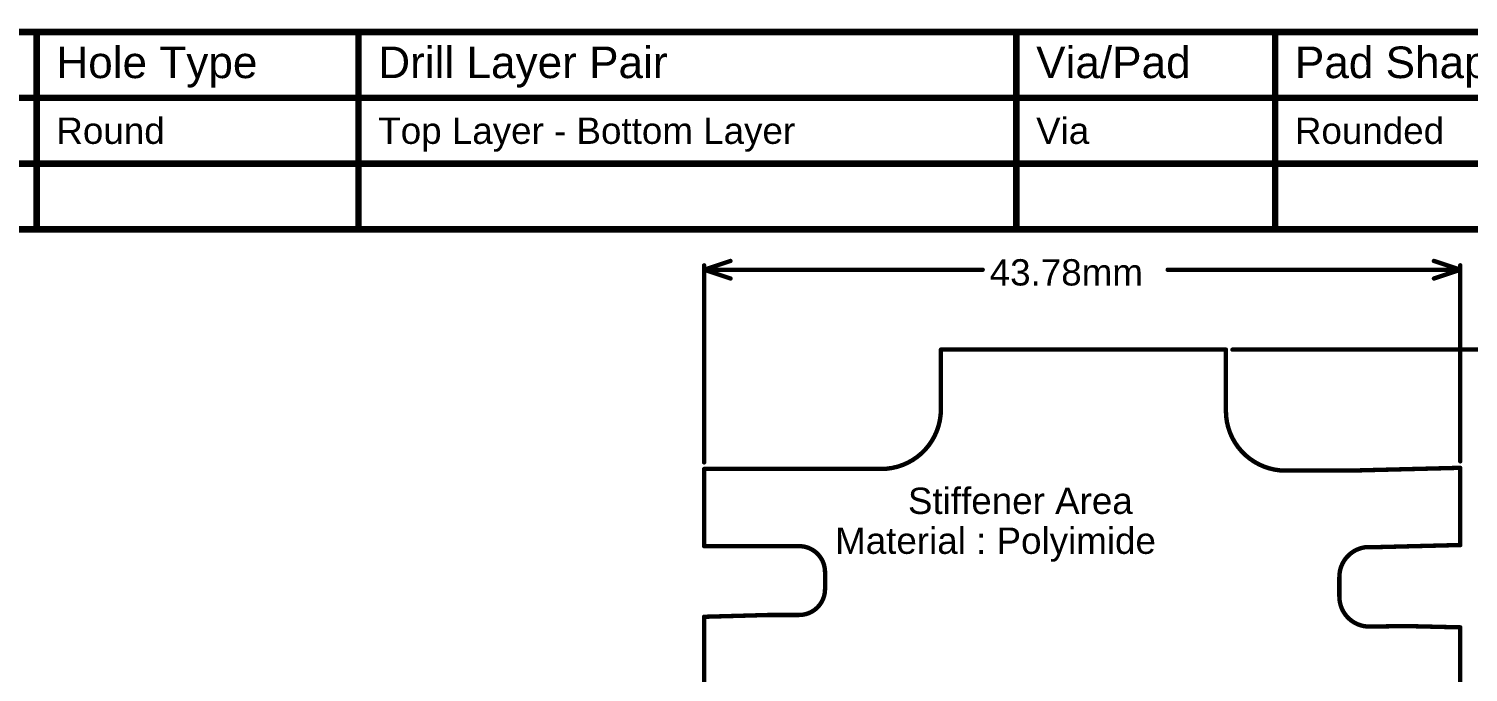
# Model space of a CAD drawing. Header units: millimetres. Extents: x 0 to 13.2, y -0.1 to 6.1.
# Drawn here: x 3.131 to 6.412, y 4.681 to 6.149 of the extents above; entities that cross this region are included whole.
import ezdxf

# ---------------------------------------------------------------- set-up
doc = ezdxf.new("R2010")
doc.units = ezdxf.units.MM
doc.header["$MEASUREMENT"] = 0
doc.layers.add('DrillDrawing', color=1, linetype='Continuous')
doc.layers.add('Mechanical3', color=76, linetype='Continuous')
doc.styles.add('Arial', font='', dxfattribs={"height": 0.2})
doc.styles.get('Arial').set_extended_font_data('Arial')

msp = doc.modelspace()

# ---------------------------------------------------------------- linework, layer by layer
at = {"layer": 'DrillDrawing', "const_width": 0.015}
for points in [[(0.5125, 6.141), (13.157, 6.141)], [(3.1488, 5.691), (3.1488, 6.141)], [(3.8826, 5.691), (3.8826, 6.141)], [(5.3822, 5.691), (5.3822, 6.141)], [(5.972, 5.691), (5.972, 6.141)], [(0.5125, 5.991), (13.157, 5.991)], [(0.5125, 5.841), (13.157, 5.841)], [(0.5125, 5.691), (13.157, 5.691)]]:
    msp.add_lwpolyline(points, dxfattribs=at)
at = {"layer": 'DrillDrawing', "const_width": 0.0075}
for points in [[(3.1451, 6.141, 1), (3.1526, 6.141, 1)], [(3.8789, 6.141, 1), (3.8864, 6.141, 1)], [(5.3784, 6.141, 1), (5.3859, 6.141, 1)], [(5.9683, 6.141, 1), (5.9758, 6.141, 1)], [(3.1451, 5.691, 1), (3.1526, 5.691, 1)], [(3.8789, 5.691, 1), (3.8864, 5.691, 1)], [(5.3784, 5.691, 1), (5.3859, 5.691, 1)], [(5.9683, 5.691, 1), (5.9758, 5.691, 1)]]:
    msp.add_lwpolyline(points, format="xyb", close=True, dxfattribs=at)
at = {"layer": 'Mechanical3', "const_width": 0.01}
for points in [[(4.6704, 5.599), (4.7304, 5.619)], [(4.6704, 5.1596), (4.6704, 5.609)], [(6.334, 5.619), (6.394, 5.599)], [(6.394, 5.162), (6.394, 5.609)], [(4.6704, 5.599), (4.7304, 5.579)], [(4.6704, 5.599), (5.3053, 5.599)], [(5.7271, 5.599), (6.394, 5.599)], [(6.334, 5.579), (6.394, 5.599)], [(5.2101, 5.4168), (5.8598, 5.4168)], [(5.2101, 5.2807), (5.2101, 5.4168)], [(5.535, 5.4168), (5.6872, 5.4168)], [(5.8598, 5.2769), (5.8598, 5.4168)], [(5.8748, 5.4168), (6.911, 5.4168)], [(6.14, 5.1408), (6.3847, 5.147)], [(6.3847, 5.147), (6.3857, 5.147)], [(6.3852, 5.147), (6.394, 5.147)], [(6.394, 4.971), (6.394, 5.147)], [(4.6704, 5.1446), (4.6704, 5.1446)], [(4.6704, 4.9686), (4.6704, 5.1446)], [(4.6704, 5.1446), (5.074, 5.1446)], [(5.9959, 5.1408), (6.14, 5.1408)], [(4.6704, 4.9686), (4.8869, 4.9686)], [(6.1808, 4.9665), (6.209, 4.9665)], [(6.209, 4.9665), (6.3869, 4.971)], [(6.3869, 4.971), (6.394, 4.971)], [(4.946, 4.8707), (4.946, 4.9095)], [(6.1184, 4.8535), (6.1184, 4.8984)], [(4.6704, 4.8075), (4.8172, 4.8116)], [(4.6704, 4.6312), (4.6704, 4.8075)], [(4.8172, 4.8116), (4.8869, 4.8116)], [(6.209, 4.7854), (6.2677, 4.7864)], [(6.2677, 4.7864), (6.394, 4.7834)], [(6.1806, 4.7854), (6.209, 4.7854)], [(6.394, 4.6072), (6.394, 4.7834)]]:
    msp.add_lwpolyline(points, dxfattribs=at)
at = {"layer": 'Mechanical3', "const_width": 0.005}
for points in [[(4.6679, 5.609, 1), (4.6729, 5.609, 1)], [(4.7279, 5.619, 1), (4.7329, 5.619, 1)], [(6.3315, 5.619, 1), (6.3365, 5.619, 1)], [(6.3915, 5.609, 1), (6.3965, 5.609, 1)], [(4.6679, 5.599, 1), (4.6729, 5.599, 1)], [(4.6679, 5.599, 1), (4.6729, 5.599, 1)], [(4.6679, 5.599, 1), (4.6729, 5.599, 1)], [(4.7279, 5.579, 1), (4.7329, 5.579, 1)], [(5.3028, 5.599, 1), (5.3078, 5.599, 1)], [(5.7246, 5.599, 1), (5.7296, 5.599, 1)], [(6.3315, 5.579, 1), (6.3365, 5.579, 1)], [(6.3915, 5.599, 1), (6.3965, 5.599, 1)], [(6.3915, 5.599, 1), (6.3965, 5.599, 1)], [(6.3915, 5.599, 1), (6.3965, 5.599, 1)], [(5.2076, 5.4168, 1), (5.2126, 5.4168, 1)], [(5.2076, 5.4168, 1), (5.2126, 5.4168, 1)], [(5.5325, 5.4168, 1), (5.5375, 5.4168, 1)], [(5.6847, 5.4168, 1), (5.6897, 5.4168, 1)], [(5.8573, 5.4168, 1), (5.8623, 5.4168, 1)], [(5.8573, 5.4168, 1), (5.8623, 5.4168, 1)], [(5.8723, 5.4168, 1), (5.8773, 5.4168, 1)], [(5.2076, 5.2807, 1), (5.2126, 5.2807, 1)], [(5.2076, 5.2807, 1), (5.2126, 5.2807, 1)], [(5.8573, 5.2769, 1), (5.8623, 5.2769, 1)], [(5.8573, 5.2769, 1), (5.8623, 5.2769, 1)], [(4.6679, 5.1596, 1), (4.6729, 5.1596, 1)], [(6.3822, 5.147, 1), (6.3872, 5.147, 1)], [(6.3822, 5.147, 1), (6.3872, 5.147, 1)], [(6.3827, 5.147, 1), (6.3877, 5.147, 1)], [(6.3832, 5.147, 1), (6.3882, 5.147, 1)], [(6.3915, 5.162, 1), (6.3965, 5.162, 1)], [(6.3915, 5.147, 1), (6.3965, 5.147, 1)], [(6.3915, 5.147, 1), (6.3965, 5.147, 1)], [(4.6679, 5.1446, 1), (4.6729, 5.1446, 1)], [(4.6679, 5.1446, 1), (4.6729, 5.1446, 1)], [(4.6679, 5.1446, 1), (4.6729, 5.1446, 1)], [(4.6679, 5.1446, 1), (4.6729, 5.1446, 1)], [(5.0715, 5.1446, 1), (5.0765, 5.1446, 1)], [(5.0715, 5.1446, 1), (5.0765, 5.1446, 1)], [(5.9934, 5.1408, 1), (5.9984, 5.1408, 1)], [(5.9934, 5.1408, 1), (5.9984, 5.1408, 1)], [(6.1375, 5.1408, 1), (6.1425, 5.1408, 1)], [(6.1375, 5.1408, 1), (6.1425, 5.1408, 1)], [(4.6679, 4.9686, 1), (4.6729, 4.9686, 1)], [(4.6679, 4.9686, 1), (4.6729, 4.9686, 1)], [(4.8844, 4.9686, 1), (4.8894, 4.9686, 1)], [(4.8844, 4.9686, 1), (4.8894, 4.9686, 1)], [(6.1783, 4.9665, 1), (6.1833, 4.9665, 1)], [(6.1783, 4.9665, 1), (6.1833, 4.9665, 1)], [(6.2065, 4.9665, 1), (6.2115, 4.9665, 1)], [(6.2065, 4.9665, 1), (6.2115, 4.9665, 1)], [(6.3844, 4.971, 1), (6.3894, 4.971, 1)], [(6.3844, 4.971, 1), (6.3894, 4.971, 1)], [(6.3915, 4.971, 1), (6.3965, 4.971, 1)], [(6.3915, 4.971, 1), (6.3965, 4.971, 1)], [(4.9435, 4.9095, 1), (4.9485, 4.9095, 1)], [(4.9435, 4.9095, 1), (4.9485, 4.9095, 1)], [(6.1159, 4.8984, 1), (6.1209, 4.8984, 1)], [(6.1159, 4.8984, 1), (6.1209, 4.8984, 1)], [(4.9435, 4.8707, 1), (4.9485, 4.8707, 1)], [(4.9435, 4.8707, 1), (4.9485, 4.8707, 1)], [(6.1159, 4.8535, 1), (6.1209, 4.8535, 1)], [(6.1159, 4.8535, 1), (6.1209, 4.8535, 1)], [(4.6679, 4.8075, 1), (4.6729, 4.8075, 1)], [(4.6679, 4.8075, 1), (4.6729, 4.8075, 1)], [(4.8147, 4.8116, 1), (4.8197, 4.8116, 1)], [(4.8147, 4.8116, 1), (4.8197, 4.8116, 1)], [(4.8844, 4.8116, 1), (4.8894, 4.8116, 1)], [(4.8844, 4.8116, 1), (4.8894, 4.8116, 1)], [(6.2652, 4.7864, 1), (6.2702, 4.7864, 1)], [(6.2652, 4.7864, 1), (6.2702, 4.7864, 1)], [(6.1781, 4.7854, 1), (6.1831, 4.7854, 1)], [(6.1781, 4.7854, 1), (6.1831, 4.7854, 1)], [(6.2065, 4.7854, 1), (6.2115, 4.7854, 1)], [(6.2065, 4.7854, 1), (6.2115, 4.7854, 1)], [(6.3915, 4.7834, 1), (6.3965, 4.7834, 1)], [(6.3915, 4.7834, 1), (6.3965, 4.7834, 1)]]:
    msp.add_lwpolyline(points, format="xyb", close=True, dxfattribs=at)
at = {"layer": 'Mechanical3', "const_width": 0.01}
for points in [[(5.2101, 5.2807, -0.414214), (5.074, 5.1446)], [(5.9959, 5.1408, -0.414214), (5.8598, 5.2769)], [(4.8869, 4.9686, -0.414214), (4.946, 4.9095)], [(6.1184, 4.8984, -0.389016), (6.1808, 4.9665)], [(4.946, 4.8707, -0.414214), (4.8869, 4.8116)], [(6.1806, 4.7854, -0.388326), (6.1184, 4.8535)]]:
    msp.add_lwpolyline(points, format="xyb", dxfattribs=at)

# ---------------------------------------------------------------- texts
at = {"layer": 'DrillDrawing', "style": 'Arial'}
for s, height, p in [('Hole Type', 0.072, (3.1938, 6.036)), ('Drill Layer Pair', 0.072, (3.9276, 6.036)), ('Via/Pad', 0.072, (5.4272, 6.036)), ('Pad Shape', 0.072, (6.017, 6.036)), ('Round', 0.06, (3.1938, 5.886)), ('Top Layer - Bottom Layer', 0.06, (3.9276, 5.886)), ('Via', 0.06, (5.4272, 5.886)), ('Rounded', 0.06, (6.017, 5.886))]:
    msp.add_text(s, height=height, dxfattribs=at).set_placement(p)
at = {"layer": 'Mechanical3', "style": 'Arial'}
for s, p in [('43.78mm', (5.3213, 5.563)), ('Stiffener Area', (5.135, 5.042)), ('Material : Polyimide', (4.969, 4.951))]:
    msp.add_text(s, height=0.06, dxfattribs=at).set_placement(p)

doc.saveas('drawing.dxf')
